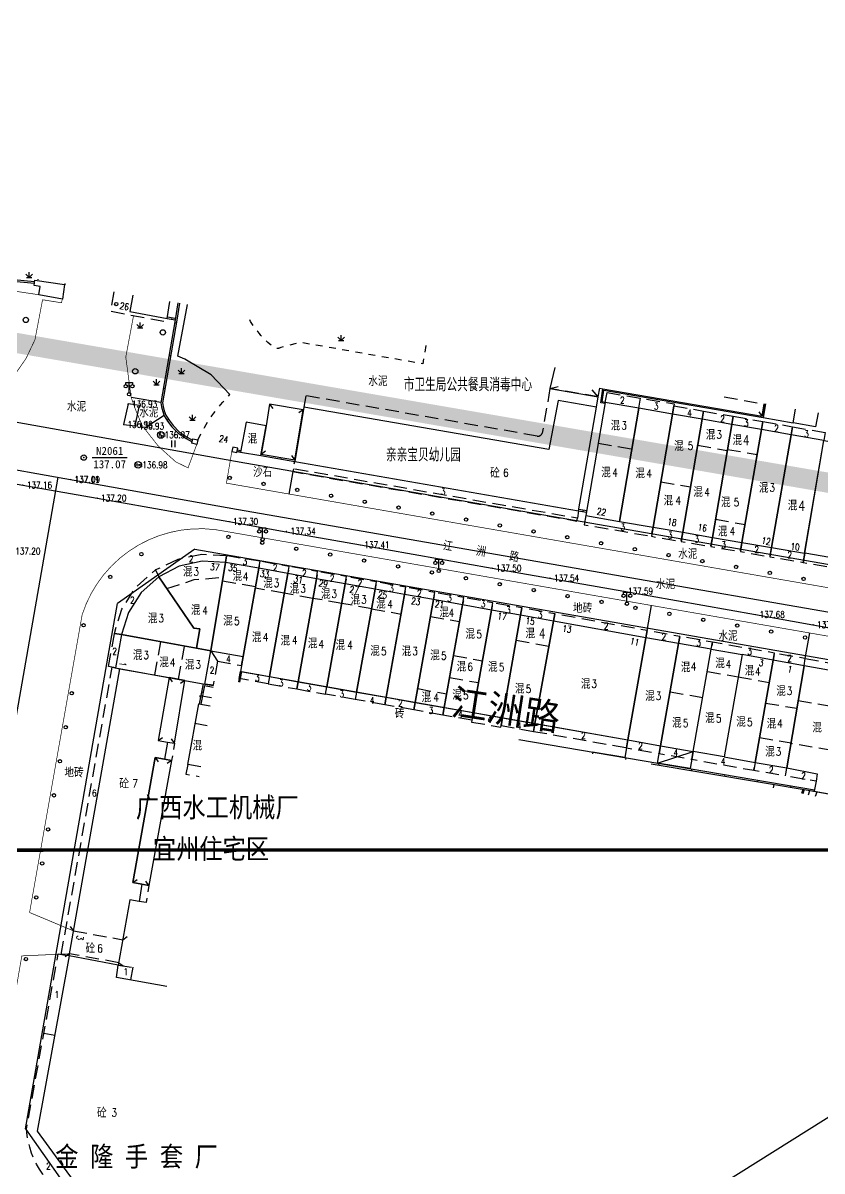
# Model space of a CAD drawing. Extents: x 529262 to 576451, y 2694391 to 2717535.
# Drawn here: x 563458.7 to 563578.2, y 2710849.6 to 2711021.3 of the extents above; entities that cross this region are included whole.
import ezdxf
from ezdxf.enums import TextEntityAlignment as Align
from ezdxf.xclip import XClip

# ---------------------------------------------------------------- set-up
doc = ezdxf.new("R2010")
doc.units = 0
doc.header["$XCLIPFRAME"] = 0
doc.linetypes.add('X5', pattern=[3, 2, -1])
doc.linetypes.add('X6', pattern=[2, 1, -1])
for name, color, linetype in [('COMPONENT', 8, 'Continuous'), ('DLDW', 8, 'Continuous'), ('DLSS', 4, 'Continuous'), ('GCD', 8, 'Continuous'), ('GXYZ', 8, 'Continuous'), ('JMD', 8, 'Continuous'), ('KZD', 8, 'Continuous'), ('PP-COM', 7, 'Continuous'), ('RD-中线', 40, 'Continuous'), ('RD-红线', 7, 'Continuous'), ('RD-路名', 7, 'Continuous'), ('ZBTZ', 8, 'Continuous'), ('ZJ', 7, 'Continuous'), ('污水管径标注_W10-', 202, 'Continuous')]:
    doc.layers.add(name, color=color, linetype=linetype)
doc.styles.add('HZ', font='rs.shx', dxfattribs={"width": 0.8, "bigfont": 'hztxt.shx'})
doc.styles.add('宋体', font='', dxfattribs={"width": 0.75})
doc.styles.add('等线体', font='simhei.ttf')
doc.styles.add('黑体', font='simhei.ttf')
doc.styles.get('宋体').set_extended_font_data('SimSun')
doc.linetypes.add('1161', pattern='A,0,[149,AAA.SHX,S=0.15,R=0,X=0,Y=0],-1.6', length=1.6)

# ---------------------------------------------------------------- blocks, each defined once
blk = doc.blocks.new('A$C19FD0107')
at = {"layer": 'RD-中线', "color": 8, "linetype": 'Continuous', "flags": 128}
blk.add_lwpolyline([(-7829.22, 16614.8), (-7702.99, 16592.51), (-7570.47, 16569.25), (-7507.34, 16557.99), (-7359.86, 16532.34)], dxfattribs=at)
blk.add_lwpolyline([(-7700.15, 15606.15), (-7604.06, 16159.91), (-7604.06, 16159.91), (-7596.39, 16204.1), (-7596.39, 16204.1), (-7583.8, 16276.68, 0.000297), (-7583.74, 16277.03), (-7578.34, 16308.34, -0.000153), (-7578.31, 16308.52), (-7563.37, 16394.93, -0.000362), (-7563.29, 16395.36), (-7551.51, 16462.95, -0.000187), (-7551.47, 16463.17), (-7534.02, 16562.75)], format="xyb", dxfattribs=at)
at = {"layer": 'RD-红线', "color": 8, "linetype": 'Continuous', "flags": 128}
for points in [[(-7811.09, 16618.71), (-7701.78, 16599.4), (-7569.25, 16576.15), (-7506.12, 16564.88), (-7407.18, 16547.68), (-7399.08, 16546.27)], [(-7513.59, 16551.97), (-7406.5, 16533.35)], [(-7538.91, 16465.29), (-7536.33, 16480.06), (-7526.53, 16535.97), (-7525.15, 16543.84)]]:
    blk.add_lwpolyline(points, dxfattribs=at)
at = {"layer": 'RD-红线', "color": 8}
for points in [[(-7513.59, 16551.97), (-7525.15, 16543.84, 0.413845)], [(-7538.91, 16465.29), (-7530.79, 16453.71, 0.414269)]]:
    blk.add_lwpolyline(points, format="xyb", dxfattribs=at)
at = {"layer": 'RD-红线', "color": 8, "linetype": 'Continuous'}
blk.add_lwpolyline([(-7459.86, 16441.3), (-7414.49, 16469.78, 0.384238)], format="xyb", dxfattribs=at)
blk = doc.blocks.new('GC200')
at = {"linetype": 'Continuous', "const_width": 0.2, "flags": 128}
blk.add_lwpolyline([(-0.1, 0, 1), (0.1, 0, 1)], format="xyb", close=True, dxfattribs=at)
blk = doc.blocks.new('gc170')
at = {"color": 8, "linetype": 'Continuous'}
blk.add_circle((0, 0), 0.5, dxfattribs=at)
blk = doc.blocks.new('gc121')
at = {"color": 8}
for p, q in [((-0.5, -1), (-0.5, 1)), ((0.5, -1), (0.5, 1))]:
    blk.add_line(p, q, dxfattribs=at)
blk = doc.blocks.new('gc124')
at = {"color": 8}
for p, q in [((-1, 1), (0, 0)), ((-0.8, 0), (0.8, 0)), ((0, 0), (0, 1.6)), ((0, 0), (1, 1))]:
    blk.add_line(p, q, dxfattribs=at)
blk = doc.blocks.new('gc122')
at = {"color": 8}
blk.add_circle((0, 0), 0.8, dxfattribs=at)
blk = doc.blocks.new('gc097')
at = {"color": 8}
for p, q in [((-1, 2.9), (-1, 3.5)), ((-1, 3.5), (1, 3.5)), ((0, 0.5), (0, 3.5)), ((1, 3.5), (1, 2.9))]:
    blk.add_line(p, q, dxfattribs=at)
for centre in [(-1, 2.4), (0, 0), (1, 2.4)]:
    blk.add_circle(centre, 0.5, dxfattribs=at)
blk = doc.blocks.new('gc117')
at = {"color": 8}
blk.add_circle((0, 0), 0.8, dxfattribs=at)
blk.add_point((0, 0), dxfattribs=at)
blk = doc.blocks.new('gcbj0101')
blk.add_line((-1, 0), (1, 0))
blk.add_circle((0, 0), 1)
blk = doc.blocks.new('gcbj0105')
for p, q in [((0, 1), (-0.38, 0.18)), ((-0.38, 0.18), (0.38, -0.18)), ((0, -1), (0.38, -0.18))]:
    blk.add_line(p, q)
blk.add_circle((0, 0), 1)

msp = doc.modelspace()

# ---------------------------------------------------------------- linework, layer by layer
at = {"const_width": 0.5}
msp.add_lwpolyline([(563606.548, 2710897.61), (563454.196, 2710897.56), (563454.418, 2710327.012), (563986.146, 2710327.13), (563986.081, 2710399.056), (564231.875, 2710399.045), (564231.655, 2710837.782), (563606.85, 2710834.954), (563606.548, 2710897.61)], dxfattribs=at)
at = {"layer": 'DLSS', "linetype": 'Continuous', "const_width": 0.1, "flags": 128}
msp.add_lwpolyline([(563452.744, 2710969.08), (563454.805, 2710981.574), (563461.08, 2710980.646)], dxfattribs=at)
at = {"layer": 'DLSS', "linetype": 'X6'}
msp.add_lwpolyline([(563464.987, 2710982.306), (563464.96, 2710982.136)], dxfattribs=at)
at = {"layer": 'DLSS', "linetype": 'Continuous', "const_width": 0.1}
msp.add_lwpolyline([(563428.165, 2710963.262), (563438.675, 2710961.392), (563442.964, 2710961.289), (563448.288, 2710961.614), (563451.737, 2710962.803), (563452.744, 2710969.08), (563457.231, 2710968.291), (563459.193, 2710971.158), (563460.503, 2710973.914), (563461.64, 2710979.894), (563464.473, 2710979.441), (563464.608, 2710980.005)], dxfattribs=at)
at = {"layer": 'DLSS', "linetype": 'Continuous', "const_width": 0.1, "flags": 128}
for points, elevation in [([(563475.263, 2710977.592), (563474.086, 2710971.313), (563474.086, 2710971.313), (563474.891, 2710965.281), (563475.577, 2710963.372), (563476.533, 2710961.071), (563478.968, 2710957.975), (563481.576, 2710955.63), (563483.398, 2710954.75), (563484.706, 2710958.262)], 136.918), ([(563489.945, 2710957.192), (563489.138, 2710952.46), (563601.788, 2710932.88)], 137.245), ([(563473.458, 2710833.694), (563464.331, 2710835.319), (563459.612, 2710838.43), (563454.906, 2710842.79), (563453.688, 2710847.48), (563453.126, 2710850.467), (563458.537, 2710881.745), (563465.664, 2710882.068)], 138.032)]:
    msp.add_lwpolyline(points, dxfattribs=dict(at, elevation=elevation))
at = {"layer": 'DLSS', "linetype": 'X6', "flags": 128}
for points in [[(563518.978, 2710973.05), (563518.499, 2710970.309), (563500.509, 2710973.454, 0.1501454), (563499.546, 2710973.333), (563497.259, 2710972.76, -0.3967), (563495.91, 2710973.018, -0.1022186), (563492.211, 2710977.639, -0.1022186)], [(563484.868, 2710958.933, -0.0887813), (563489.671, 2710965.704, -6.9904223)]]:
    msp.add_lwpolyline(points, format="xyb", dxfattribs=at)
at = {"layer": 'DLSS', "linetype": 'Continuous', "const_width": 0.1, "flags": 128}
msp.add_lwpolyline([(563466.285, 2710885.483), (563459.7, 2710888.237), (563467.562, 2710932.795, -0.386636), (563489.17, 2710945.217), (563598.971, 2710926.115), (563601.474, 2710924.919), (563603.191, 2710922.78), (563605.879, 2710919.127), (563607.685, 2710914.979), (563608.895, 2710910.222), (563609.886, 2710904.772)], format="xyb", dxfattribs=at)
at = {"layer": 'JMD', "linetype": 'Continuous'}
for p, q in [((563480.982, 2710976.965), (563481.029, 2710977.211)), ((563481.388, 2710976.506), (563481.635, 2710976.464)), ((563480.54, 2710971.579), (563480.786, 2710971.537)), ((563479.692, 2710966.651), (563479.938, 2710966.609)), ((563537.519, 2710966.617), (563538.725, 2710966.9)), ((563544.754, 2710965.37), (563543.826, 2710966.432)), ((563547.574, 2710966.217, 137.704), (563547.54, 2710966.02, 137.704)), ((563552.502, 2710965.371, 137.704), (563552.468, 2710965.173, 137.704)), ((563495.603, 2710964.287), (563496.069, 2710963.637)), ((563557.429, 2710964.524, 137.704), (563557.396, 2710964.327, 137.704)), ((563562.357, 2710963.678, 137.704), (563562.323, 2710963.481, 137.704)), ((563480.256, 2710961.882), (563480.467, 2710962.017)), ((563500.633, 2710963.45), (563499.982, 2710962.985)), ((563567.285, 2710962.832, 137.704), (563567.251, 2710962.634, 137.704)), ((563569.247, 2710962.495), (563568.786, 2710963.149)), ((563491.042, 2710957.136), (563491.085, 2710957.382)), ((563494.343, 2710956.818), (563494.997, 2710957.279)), ((563497.326, 2710956.047), (563497.368, 2710956.294)), ((563499.384, 2710955.945), (563498.921, 2710956.597)), ((563542.506, 2710948.203), (563542.543, 2710948.45)), ((563491.224, 2710924.295), (563491.372, 2710924.268)), ((563480.584, 2710923.377), (563481.04, 2710922.72)), ((563482.897, 2710922.96), (563482.244, 2710922.499)), ((563491.025, 2710923.194), (563491.172, 2710923.168)), ((563485.418, 2710921.258), (563485.664, 2710921.212)), ((563485.08, 2710919.447), (563485.572, 2710919.356)), ((563478.918, 2710913.974), (563479.574, 2710914.433)), ((563481.387, 2710913.543), (563480.921, 2710914.194)), ((563543.957, 2710911.966), (563543.999, 2710912.212)), ((563553.62, 2710910.582), (563558.944, 2710912.33)), ((563478.468, 2710911.434), (563478.927, 2710910.778)), ((563480.936, 2710910.997), (563480.279, 2710910.54)), ((563548.887, 2710911.13), (563548.928, 2710911.377)), ((563553.816, 2710910.295), (563553.858, 2710910.542)), ((563558.746, 2710909.46), (563558.788, 2710909.707)), ((563563.676, 2710908.625), (563563.718, 2710908.871)), ((563568.606, 2710907.79), (563568.647, 2710908.036)), ((563573.535, 2710906.955), (563573.577, 2710907.201)), ((563475.153, 2710892.718), (563475.809, 2710893.177)), ((563477.544, 2710892.279), (563477.091, 2710892.939)), ((563466.267, 2710885.486), (563465.81, 2710886.142)), ((563473.639, 2710884.172), (563474.295, 2710884.629)), ((563465.662, 2710882.068, 137.983), (563465.006, 2710881.613)), ((563473.028, 2710880.725), (563473.691, 2710880.251))]:
    msp.add_line(p, q, dxfattribs=at)
at = {"layer": 'JMD', "linetype": 'X5'}
for p, q in [((563466.267, 2710885.486), (563473.639, 2710884.172)), ((563473.028, 2710880.725), (563465.664, 2710882.068))]:
    msp.add_line(p, q, dxfattribs=at)
at = {"layer": 'JMD', "linetype": 'Continuous', "flags": 128}
for points, elevation in [([(563460.421, 2710982.322), (563457.23, 2710982.644), (563456.264, 2710983.327), (563455.986, 2710983.85)], 137.123), ([(563460.446, 2710982.571), (563457.32, 2710982.886), (563456.456, 2710983.497), (563456.297, 2710983.796)], 137.123), ([(563545.753, 2710964.351), (563545.11, 2710964.461), (563545.407, 2710966.589), (563569.247, 2710962.495)], 137.704), ([(563545.787, 2710964.548), (563545.335, 2710964.625), (563545.576, 2710966.357), (563569.409, 2710962.264)], 137.704), ([(563485.301, 2710910.021), (563483.345, 2710910.382), (563484.992, 2710919.464), (563486.716, 2710919.143)], -524.968), ([(563575.341, 2710906.649), (563575.137, 2710906.034)], -526.163), ([(563575.541, 2710906.615), (563575.335, 2710905.995)], -526.163), ([(563480.206, 2710877.183), (563472.678, 2710878.522), (563472.962, 2710880.348), (563465.605, 2710881.744), (563460.856, 2710855.528), (563467.568, 2710846.328), (563475.21, 2710844.983)], 138.12)]:
    msp.add_lwpolyline(points, dxfattribs=dict(at, elevation=elevation))
for points in [[(563464.921, 2710982.162), (563464.608, 2710980.005), (563461.08, 2710980.646), (563461.303, 2710981.889), (563460.372, 2710982.024), (563460.485, 2710982.807)], [(563474.431, 2710964.311), (563473.768, 2710961.256), (563475.467, 2710961.018), (563476.13, 2710964.073)], [(563494.343, 2710956.818), (563499.384, 2710955.945), (563500.633, 2710963.45), (563495.603, 2710964.287), (563495.074, 2710961.037)], [(563500.699, 2710963.845), (563499.343, 2710955.698), (563541.813, 2710948.307), (563544.491, 2710963.843), (563538.754, 2710964.836), (563537.36, 2710957.485)], [(563550.817, 2710963.672), (563547.903, 2710946.738), (563552.945, 2710945.873), (563555.847, 2710962.797)], [(563484.868, 2710958.933), (563484.706, 2710958.262), (563483.959, 2710958.422), (563484.121, 2710959.093)], [(563573.569, 2710959.712), (563570.655, 2710942.818), (563575.609, 2710942), (563578.495, 2710958.854)], [(563583.451, 2710957.992), (563580.514, 2710941.142), (563575.615, 2710941.999), (563578.495, 2710958.854)], [(563486.819, 2710927.393), (563489.003, 2710940.603), (563485.52, 2710940.788), (563482.087, 2710940.05), (563479.005, 2710938.462), (563484.277, 2710930.786), (563485.168, 2710930.645), (563484.65, 2710927.78)], [(563491.623, 2710926.527), (563493.979, 2710939.735), (563489.003, 2710940.603), (563486.819, 2710927.393)], [(563495.59, 2710923.516), (563498.314, 2710938.945), (563493.979, 2710939.735), (563491.224, 2710924.295)], [(563484.65, 2710927.78), (563485.168, 2710930.645), (563484.277, 2710930.786), (563479.005, 2710938.462), (563476.409, 2710936.113), (563474.514, 2710933.137), (563473.427, 2710929.808)], [(563499.87, 2710922.76), (563502.59, 2710938.166), (563498.314, 2710938.945), (563495.59, 2710923.516)], [(563504.166, 2710922.002), (563506.913, 2710937.383), (563502.59, 2710938.166), (563499.87, 2710922.76)], [(563508.596, 2710921.22), (563511.361, 2710936.592), (563506.913, 2710937.383), (563504.166, 2710922.002)], [(563513.046, 2710920.434), (563515.784, 2710935.82), (563511.361, 2710936.592), (563508.596, 2710921.22)], [(563517.378, 2710919.669), (563520.103, 2710935.042), (563515.784, 2710935.82), (563513.046, 2710920.434)], [(563521.715, 2710918.903), (563524.465, 2710934.277), (563520.103, 2710935.042), (563517.378, 2710919.669)], [(563526.036, 2710918.14), (563528.778, 2710933.462), (563524.465, 2710934.277), (563521.715, 2710918.903)], [(563530.407, 2710917.369), (563533.114, 2710932.698), (563528.778, 2710933.462), (563526.036, 2710918.14)], [(563535.264, 2710916.511), (563538.039, 2710931.818), (563533.114, 2710932.698), (563530.407, 2710917.369)], [(563538.039, 2710931.818), (563535.264, 2710916.511), (563549.161, 2710914.057), (563551.847, 2710929.338)], [(563486.819, 2710927.393), (563473.427, 2710929.808), (563472.54, 2710924.828), (563485.932, 2710922.413)], [(563551.847, 2710929.338), (563549.161, 2710914.057), (563554.062, 2710913.192), (563556.759, 2710928.466)], [(563561.647, 2710927.638), (563556.759, 2710928.466), (563554.062, 2710913.192), (563558.944, 2710912.33)], [(563558.944, 2710912.33), (563561.647, 2710927.638), (563566.279, 2710926.82), (563563.576, 2710911.512)], [(563566.279, 2710926.82), (563563.576, 2710911.512), (563568.208, 2710910.694), (563570.911, 2710926.002)], [(563473.214, 2710924.706), (563480.584, 2710923.377), (563478.918, 2710913.974), (563480.32, 2710913.726), (563479.862, 2710911.187), (563478.468, 2710911.434), (563475.153, 2710892.718), (563476.51, 2710892.478), (563476.101, 2710889.869), (563474.692, 2710890.118), (563472.962, 2710880.348), (563465.605, 2710881.744)], [(563481.387, 2710913.543), (563482.897, 2710922.96), (563480.584, 2710923.377), (563478.918, 2710913.974), (563480.32, 2710913.726)], [(563553.62, 2710910.582), (563554.062, 2710913.192), (563558.944, 2710912.33), (563558.507, 2710909.754)], [(563478.468, 2710911.434), (563479.862, 2710911.187), (563480.936, 2710910.997), (563477.544, 2710892.279), (563476.51, 2710892.478), (563475.153, 2710892.718)]]:
    msp.add_lwpolyline(points, close=True, dxfattribs=at)
at = {"layer": 'JMD', "linetype": 'X5', "flags": 128}
for points in [[(563472.298, 2710981.053), (563471.823, 2710978.184), (563480.181, 2710976.596), (563480.277, 2710977.1)], [(563550.817, 2710963.672), (563551.072, 2710965.17)], [(563541.813, 2710948.307), (563541.621, 2710947.208), (563499.151, 2710954.599), (563499.343, 2710955.698)], [(563499.151, 2710954.599), (563499.078, 2710954.18), (563541.548, 2710946.789), (563541.621, 2710947.208)], [(563570.655, 2710942.818), (563570.42, 2710941.455), (563575.374, 2710940.601), (563575.615, 2710941.999)], [(563575.615, 2710941.999), (563575.374, 2710940.601), (563580.275, 2710939.756), (563580.514, 2710941.142)], [(563473.427, 2710929.808), (563472.394, 2710929.994), (563473.495, 2710933.618), (563475.547, 2710936.84), (563478.533, 2710939.475), (563479.005, 2710938.462)], [(563538.039, 2710931.818), (563538.235, 2710932.903), (563533.313, 2710933.796), (563533.114, 2710932.698)], [(563561.649, 2710927.638), (563561.83, 2710928.676), (563556.948, 2710929.538), (563556.759, 2710928.466)], [(563532.454, 2710928.96), (563537.359, 2710928.071)], [(563570.911, 2710926.002), (563571.094, 2710927.04), (563561.83, 2710928.676), (563561.647, 2710927.638)], [(563523.106, 2710926.678), (563527.425, 2710925.905)], [(563555.484, 2710921.248), (563560.366, 2710920.386)], [(563549.161, 2710914.057), (563548.954, 2710912.885), (563553.855, 2710912.019), (563554.062, 2710913.192)], [(563568.862, 2710914.401), (563573.574, 2710913.609)], [(563480.32, 2710913.726), (563481.387, 2710913.543), (563480.936, 2710910.997), (563479.862, 2710911.187)], [(563554.062, 2710913.192), (563553.855, 2710912.019), (563558.737, 2710911.157), (563558.944, 2710912.33)], [(563558.944, 2710912.33), (563558.737, 2710911.157), (563568.001, 2710909.522), (563568.208, 2710910.694)], [(563576.174, 2710905.829), (563576.389, 2710906.475), (563577.461, 2710906.287)], [(563476.51, 2710892.478), (563477.544, 2710892.279), (563477.113, 2710889.715), (563476.101, 2710889.869)]]:
    msp.add_lwpolyline(points, dxfattribs=at)
at = {"layer": 'JMD', "linetype": 'Continuous', "flags": 128}
for points in [[(563475.139, 2710980.566), (563474.715, 2710978.157), (563480.277, 2710977.1), (563480.685, 2710979.615)], [(563481.863, 2710979.413), (563481.452, 2710976.873)], [(563482.109, 2710979.371), (563481.698, 2710976.833)], [(563481.452, 2710976.875), (563479.315, 2710964.462), (563479.412, 2710963.87), (563479.605, 2710963.2), (563479.833, 2710962.539), (563480.348, 2710961.74), (563480.982, 2710960.901), (563481.901, 2710959.948), (563483.138, 2710959.119), (563484.009, 2710958.629)], [(563481.698, 2710976.833), (563479.568, 2710964.461), (563479.656, 2710963.925), (563479.844, 2710963.276), (563480.06, 2710962.649), (563480.553, 2710961.883), (563481.172, 2710961.064), (563482.063, 2710960.141), (563483.269, 2710959.332), (563484.07, 2710958.882)], [(563480.277, 2710977.1), (563481.452, 2710976.875)], [(563480.317, 2710977.347), (563481.494, 2710977.122)], [(563538.27, 2710969.743), (563537.519, 2710966.617), (563537.519, 2710966.617), (563544.754, 2710965.37), (563544.975, 2710966.663), (563545.407, 2710966.589), (563569.247, 2710962.495), (563569.57, 2710964.348)], [(563569.57, 2710964.348), (563569.246, 2710962.495)], [(563569.767, 2710964.314), (563569.409, 2710962.264)], [(563569.767, 2710964.314), (563569.409, 2710962.264), (563573.877, 2710961.479), (563574.24, 2710963.541)], [(563577.622, 2710962.957), (563577.237, 2710960.862), (563573.877, 2710961.479), (563574.24, 2710963.541)], [(563490.743, 2710957.188), (563491.241, 2710957.101)], [(563490.797, 2710957.432), (563491.288, 2710957.347)], [(563494.343, 2710956.818), (563499.384, 2710955.945)], [(563494.3, 2710956.572), (563499.343, 2710955.698)], [(563541.813, 2710948.307), (563542.968, 2710948.134)], [(563541.855, 2710948.553), (563543.011, 2710948.38)], [(563491.224, 2710924.295), (563490.94, 2710922.729)], [(563491.372, 2710924.268), (563491.088, 2710922.7)], [(563491.088, 2710922.7), (563491.372, 2710924.268), (563495.59, 2710923.516), (563549.161, 2710914.057), (563548.713, 2710911.413), (563543.877, 2710912.233)], [(563485.643, 2710922.465), (563485.08, 2710919.447)], [(563485.932, 2710922.413), (563487.188, 2710922.185)], [(563485.843, 2710922.175), (563485.326, 2710919.402)], [(563485.843, 2710922.175), (563487.15, 2710921.938)], [(563532.878, 2710914.096), (563577.069, 2710906.61)], [(563552.66, 2710910.491), (563577.022, 2710906.364)], [(563577.235, 2710905.618), (563577.461, 2710906.287), (563593.008, 2710903.568), (563592.67, 2710902.558)]]:
    msp.add_lwpolyline(points, dxfattribs=at)
at = {"layer": 'JMD', "linetype": 'X5'}
msp.add_lwpolyline([(563544.491, 2710963.843), (563544.754, 2710965.37), (563537.519, 2710966.617), (563536.369, 2710959.93, -0.3573547), (563535.588, 2710959.501), (563500.995, 2710965.546), (563500.699, 2710963.845)], format="xyb", dxfattribs=at)
for points, elevation in [([(563545.787, 2710964.548), (563546.058, 2710966.024), (563556.101, 2710964.314), (563555.847, 2710962.797)], 137.578), ([(563555.847, 2710962.797), (563556.053, 2710964.031), (563560.478, 2710963.245), (563560.266, 2710962.027)], 137.578), ([(563560.266, 2710962.027), (563560.478, 2710963.245), (563564.921, 2710962.473), (563564.708, 2710961.254)], 137.578), ([(563564.708, 2710961.254), (563564.921, 2710962.473), (563569.363, 2710961.694), (563569.151, 2710960.481)], 137.578), ([(563569.151, 2710960.481), (563569.363, 2710961.694), (563573.776, 2710960.901), (563573.569, 2710959.712)], 137.578), ([(563573.569, 2710959.712), (563573.776, 2710960.901), (563578.702, 2710960.039), (563578.495, 2710958.854)], 137.578), ([(563493.979, 2710939.735), (563494.163, 2710940.768), (563489.166, 2710941.594), (563489.003, 2710940.603)], 137.331), ([(563575.513, 2710925.14), (563575.708, 2710926.225), (563584.464, 2710924.648), (563588.155, 2710922.927), (563588.672, 2710922.625), (563592.094, 2710919.278), (563592.416, 2710918.765), (563594.158, 2710915.229), (563595.239, 2710909.914), (563594.073, 2710903.41), (563593.008, 2710903.568)], 137.992), ([(563472.962, 2710880.348), (563475.144, 2710880.045), (563474.805, 2710878.143)], 137.924)]:
    msp.add_lwpolyline(points, dxfattribs=dict(at, elevation=elevation))
at = {"layer": 'JMD', "linetype": 'X5', "flags": 128}
for points, elevation in [([(563563.591, 2710965.381), (563569.759, 2710964.235), (563569.772, 2710964.313)], 137.35), ([(563544.738, 2710958.439), (563549.768, 2710957.575)], 137.578), ([(563559.598, 2710958.122), (563564.04, 2710957.36)], -515.31), ([(563564.068, 2710957.518), (563568.508, 2710956.752)], -511.754), ([(563554.108, 2710952.654), (563558.534, 2710951.897)], 137.578), ([(563542.877, 2710947.6), (563542.643, 2710946.244), (563552.709, 2710944.509), (563552.945, 2710945.873)], 137.578), ([(563562.273, 2710947.054), (563566.702, 2710946.29)], 137.578), ([(563552.945, 2710945.873), (563552.709, 2710944.509), (563557.139, 2710943.745), (563557.378, 2710945.131)], 137.578), ([(563557.378, 2710945.131), (563557.139, 2710943.745), (563561.573, 2710942.98), (563561.809, 2710944.35)], 137.578), ([(563561.809, 2710944.35), (563561.573, 2710942.98), (563566, 2710942.217), (563566.236, 2710943.586)], 137.578), ([(563566.236, 2710943.586), (563566, 2710942.217), (563570.42, 2710941.455), (563570.655, 2710942.818)], 137.578), ([(563498.346, 2710939.118), (563498.499, 2710939.994), (563494.163, 2710940.768), (563493.979, 2710939.735)], 137.803), ([(563502.59, 2710938.166), (563502.779, 2710939.239), (563498.499, 2710939.994), (563498.346, 2710939.118)], 137.801), ([(563480.223, 2710936.688), (563484.33, 2710938.034), (563488.636, 2710938.383)], -403.576), ([(563488.55, 2710937.863), (563493.488, 2710936.982)], -401.618), ([(563506.913, 2710937.383), (563507.108, 2710938.475), (563502.779, 2710939.239), (563502.59, 2710938.166)], 137.786), ([(563511.361, 2710936.592), (563511.556, 2710937.68), (563507.108, 2710938.475), (563506.913, 2710937.383)], -526.508), ([(563497.791, 2710935.983), (563493.448, 2710936.758)], -400.071), ([(563515.784, 2710935.82), (563515.973, 2710936.886), (563511.556, 2710937.68), (563511.361, 2710936.592)], -524.7), ([(563520.103, 2710935.042), (563520.293, 2710936.117), (563515.973, 2710936.886), (563515.784, 2710935.82)], 137.81), ([(563502.071, 2710935.227), (563497.791, 2710935.983)], -400.071), ([(563506.391, 2710934.464), (563502.071, 2710935.227)], -400.071), ([(563510.873, 2710933.664), (563506.391, 2710934.464)], -400.071), ([(563524.465, 2710934.277), (563524.655, 2710935.344), (563520.293, 2710936.117), (563520.103, 2710935.042)], -526.55), ([(563528.778, 2710933.462), (563528.976, 2710934.572), (563524.655, 2710935.344), (563524.465, 2710934.277)], -526.868), ([(563533.114, 2710932.698), (563533.313, 2710933.796), (563528.976, 2710934.572), (563528.778, 2710933.462)], -526.347), ([(563510.835, 2710933.671), (563515.261, 2710932.883)], -400.071), ([(563551.847, 2710929.338), (563552.034, 2710930.402), (563538.235, 2710932.903), (563538.039, 2710931.818)], -526.328), ([(563519.657, 2710932.529), (563524.013, 2710931.751)], -399.447), ([(563556.759, 2710928.466), (563556.948, 2710929.538), (563552.034, 2710930.402), (563551.847, 2710929.338)], -527.361), ([(563479.273, 2710928.702), (563478.384, 2710923.774)], -403.976), ([(563481.971, 2710923.127), (563482.875, 2710928.104)], -848.231), ([(563575.513, 2710925.14), (563575.708, 2710926.225), (563571.094, 2710927.04), (563570.911, 2710926.002)], -526.579), ([(563561.057, 2710924.297), (563565.689, 2710923.479)], -511.122), ([(563522.518, 2710923.392), (563526.837, 2710922.62)], -842.137), ([(563565.689, 2710923.479), (563570.321, 2710922.662)], -511.122), ([(563517.742, 2710921.72), (563522.08, 2710920.944)], -512.895), ([(563486.903, 2710920.349), (563485.175, 2710920.665), (563484.992, 2710919.464)], -524.968), ([(563569.775, 2710919.57), (563574.444, 2710918.785)], -510.823), ([(563574.64, 2710919.949), (563583.372, 2710918.481), (563582.291, 2710912.048), (563573.559, 2710913.516)], -524.761), ([(563486.253, 2710916.157), (563484.433, 2710916.493)], -848.615), ([(563568.208, 2710910.694), (563568.001, 2710909.522), (563572.751, 2710908.683), (563572.944, 2710909.858)], -527.296), ([(563483.345, 2710910.382), (563483.083, 2710908.939), (563485.075, 2710908.566)], -524.968), ([(563577.477, 2710908.978), (563577.312, 2710907.878), (563572.751, 2710908.683), (563572.944, 2710909.858)], -524.761), ([(563461.835, 2710870.188), (563463.458, 2710869.894)], -856.699)]:
    msp.add_lwpolyline(points, dxfattribs=dict(at, elevation=elevation))
at = {"layer": 'JMD', "linetype": 'Continuous', "flags": 128}
for points, elevation in [([(563545.787, 2710964.548), (563542.877, 2710947.6), (563547.903, 2710946.738), (563550.817, 2710963.672)], 137.578), ([(563555.847, 2710962.797), (563552.945, 2710945.873), (563557.378, 2710945.131), (563560.266, 2710962.027)], 137.578), ([(563560.266, 2710962.027), (563557.378, 2710945.131), (563561.809, 2710944.35), (563564.708, 2710961.254)], 137.578), ([(563494.3, 2710956.572), (563495.074, 2710961.037), (563492.087, 2710961.565), (563491.241, 2710957.101)], -526.391), ([(563564.708, 2710961.254), (563561.809, 2710944.35), (563566.236, 2710943.586), (563569.151, 2710960.481)], 137.578), ([(563569.151, 2710960.481), (563566.236, 2710943.586), (563570.655, 2710942.818), (563573.569, 2710959.712)], 137.578), ([(563490.09, 2710957.854), (563489.945, 2710957.192), (563490.712, 2710957.043), (563490.857, 2710957.705)], 137.299), ([(563575.513, 2710925.14), (563570.911, 2710926.002), (563568.208, 2710910.694), (563572.944, 2710909.858)], -527.296)]:
    msp.add_lwpolyline(points, close=True, dxfattribs=dict(at, elevation=elevation))
at = {"layer": 'JMD', "linetype": 'X5'}
for points in [[(563489.003, 2710940.603), (563489.166, 2710941.594), (563485.439, 2710941.798), (563481.876, 2710941.032), (563478.533, 2710939.475), (563479.005, 2710938.462)], [(563472.54, 2710924.828), (563471.507, 2710925.014), (563472.394, 2710929.994), (563473.427, 2710929.808)], [(563486.819, 2710927.393), (563487.791, 2710925.813), (563487.144, 2710922.224), (563485.932, 2710922.413)], [(563486.819, 2710927.393), (563487.791, 2710925.813), (563491.381, 2710925.173), (563491.623, 2710926.527)], [(563465.605, 2710881.744), (563464.429, 2710881.957), (563472.038, 2710924.918), (563473.214, 2710924.706)], [(563495.59, 2710923.516), (563495.397, 2710922.451), (563491.037, 2710923.242), (563491.224, 2710924.295)], [(563495.59, 2710923.516), (563495.397, 2710922.451), (563499.673, 2710921.676), (563499.87, 2710922.76)], [(563499.87, 2710922.76), (563499.673, 2710921.676), (563503.971, 2710920.896), (563504.166, 2710922.002)], [(563508.596, 2710921.22), (563508.398, 2710920.095), (563503.971, 2710920.896), (563504.166, 2710922.002)], [(563513.046, 2710920.434), (563512.85, 2710919.319), (563508.398, 2710920.095), (563508.398, 2710920.095)], [(563517.378, 2710919.669), (563517.18, 2710918.544), (563512.85, 2710919.319), (563513.046, 2710920.434)], [(563521.715, 2710918.903), (563521.513, 2710917.755), (563517.18, 2710918.544), (563517.378, 2710919.669)], [(563526.036, 2710918.14), (563525.834, 2710916.996), (563521.513, 2710917.755), (563521.715, 2710918.903)], [(563526.036, 2710918.14), (563525.788, 2710916.733), (563530.159, 2710915.961), (563530.407, 2710917.369)], [(563530.407, 2710917.369), (563530.2, 2710916.196), (563535.071, 2710915.336), (563535.264, 2710916.511)], [(563535.264, 2710916.511), (563535.071, 2710915.336), (563548.954, 2710912.885), (563549.161, 2710914.057)]]:
    msp.add_lwpolyline(points, dxfattribs=at)
at = {"layer": 'JMD', "linetype": 'Continuous', "elevation": -524.761, "flags": 128}
msp.add_lwpolyline([(563593.008, 2710903.568), (563594.125, 2710909.891), (563593.131, 2710914.878), (563592.265, 2710916.74), (563591.474, 2710918.24, 0.6994118), (563591.25, 2710918.598), (563589.497, 2710920.386), (563588.014, 2710921.762, 0.5694388), (563587.655, 2710921.972), (563586.054, 2710922.74), (563584.228, 2710923.57), (563575.513, 2710925.14), (563572.944, 2710909.858), (563577.477, 2710908.978), (563577.312, 2710907.878), (563577.022, 2710906.364)], format="xyb", close=True, dxfattribs=at)
at = {"layer": 'JMD', "linetype": 'Continuous'}
msp.add_lwpolyline([(563483.345, 2710910.382), (563484.992, 2710919.464)], dxfattribs=at)
at = {"layer": 'JMD', "linetype": 'X5', "flags": 128}
msp.add_lwpolyline([(563474.937, 2710843.227), (563467.26, 2710844.578, -0.2795965), (563459.232, 2710855.822), (563463.984, 2710882.038), (563465.605, 2710881.744)], format="xyb", dxfattribs=at)
at = {"layer": 'KZD', "linetype": 'Continuous'}
msp.add_line((563469.054, 2710956.288, 137.066), (563474.304, 2710956.288, 137.066), dxfattribs=at)
at = {"layer": 'PP-COM', "color": 8, "const_width": 3}
msp.add_lwpolyline([(563032.752, 2710920.339), (563591.044, 2710822.688), (563615.48, 2710946.262), (563044.443, 2711044.616), (563022.893, 2710922.063)], close=True, dxfattribs=at)
at = {"layer": 'ZBTZ', "linetype": '1161', "flags": 128}
for points in [[(563460.966, 2710982.881), (563460.986, 2710982.992)], [(563479.324, 2710964.518), (563474.891, 2710965.281)], [(563499.078, 2710954.18), (563498.484, 2710950.835)]]:
    msp.add_lwpolyline(points, dxfattribs=at)
for points, elevation in [([(563489.671, 2710965.704), (563486.854, 2710968.659), (563482.928, 2710971.007), (563481.863, 2710971.434), (563483.302, 2710979.166)], 137.283), ([(563476.84, 2710960.68), (563479.806, 2710962.619)], 136.918), ([(563552.034, 2710930.402), (563552.689, 2710934.167)], -526.328), ([(563575.708, 2710926.225), (563576.373, 2710930.046)], 137.992), ([(563570.971, 2710906.861), (563571.037, 2710907.378)], 138.054)]:
    msp.add_lwpolyline(points, dxfattribs=dict(at, elevation=elevation))
at = {"layer": '污水管径标注_W10-'}
msp.add_lwpolyline([(563350.498, 2710971.27), (563371.318, 2710967.593), (563389.888, 2710964.313), (563410.708, 2710960.635), (563429.279, 2710957.355), (563450.098, 2710953.678), (563458.685, 2710952.161), (563469.793, 2710950.199), (563489.488, 2710946.72), (563498.076, 2710945.203), (563509.183, 2710943.241), (563528.879, 2710939.763), (563537.466, 2710938.246), (563548.574, 2710936.284), (563568.269, 2710932.805), (563576.856, 2710931.288), (563587.964, 2710929.326), (563606.399, 2710926.07)], dxfattribs=at)

# ---------------------------------------------------------------- block references
at = {"layer": 'COMPONENT', "linetype": 'Continuous', "xscale": 0.5, "yscale": 0.5}
for name, p in [('gcbj0105', (563479.315, 2710959.67)), ('gcbj0101', (563475.938, 2710955.208))]:
    msp.add_blockref(name, p, dxfattribs=at)
at = {"layer": 'DLDW', "color": 252, "linetype": 'Continuous', "xscale": 0.5, "yscale": 0.5, "zscale": 0.5}
for p in [(563474.587, 2710965.747), (563494.537, 2710944.035), (563520.885, 2710939.323), (563549.023, 2710934.414)]:
    msp.add_blockref('gc097', p, dxfattribs=at)
at = {"layer": 'GCD', "linetype": 'Continuous'}
ref = msp.add_blockref('GC200', (563474.415, 2710964.293, 136.925), dxfattribs=dict(at, xscale=0.5, yscale=0.5, zscale=0.5))
ref.add_attrib('height', '136.93', dxfattribs={"linetype": 'Continuous', "height": 1, "style": 'HZ', "width": 0.8}).set_placement((563475.015, 2710964.293, 136.925), align=Align.MIDDLE_LEFT)
ref = msp.add_blockref('GC200', (563473.752, 2710961.238, 136.978), dxfattribs=dict(at, xscale=0.5, yscale=0.5, zscale=0.5))
ref.add_attrib('height', '136.98', dxfattribs={"linetype": 'Continuous', "height": 1, "style": 'HZ', "width": 0.8}).set_placement((563474.352, 2710961.238, 136.978), align=Align.MIDDLE_LEFT)
ref = msp.add_blockref('GC200', (563475.451, 2710961, 136.93), dxfattribs=dict(at, xscale=0.5, yscale=0.5, zscale=0.5))
ref.add_attrib('height', '136.93', dxfattribs={"linetype": 'Continuous', "height": 1, "style": 'HZ', "width": 0.8}).set_placement((563476.051, 2710961, 136.93), align=Align.MIDDLE_LEFT)
ref = msp.add_blockref('GC200', (563479.287, 2710959.68, 136.974), dxfattribs=dict(at, xscale=0.5, yscale=0.5, zscale=0.5))
ref.add_attrib('height', '136.97', dxfattribs={"linetype": 'Continuous', "height": 1, "style": 'HZ', "width": 0.8}).set_placement((563479.887, 2710959.68, 136.974), align=Align.MIDDLE_LEFT)
ref = msp.add_blockref('GC200', (563475.964, 2710955.185, 136.977), dxfattribs=dict(at, xscale=0.5, yscale=0.5, zscale=0.5))
ref.add_attrib('height', '136.98', dxfattribs={"linetype": 'Continuous', "height": 1, "style": 'HZ', "width": 0.8}).set_placement((563476.564, 2710955.185, 136.977), align=Align.MIDDLE_LEFT)
ref = msp.add_blockref('GC200', (563465.805, 2710953.012, 137.108), dxfattribs=dict(at, xscale=0.5, yscale=0.5, zscale=0.5))
ref.add_attrib('height', '137.11', dxfattribs={"linetype": 'Continuous', "height": 1, "style": 'HZ', "width": 0.8}).set_placement((563466.405, 2710953.012, 137.108), align=Align.MIDDLE_LEFT)
ref = msp.add_blockref('GC200', (563465.852, 2710952.999, 137.094), dxfattribs=dict(at, xscale=0.5, yscale=0.5, zscale=0.5))
ref.add_attrib('height', '137.09', dxfattribs={"linetype": 'Continuous', "height": 1, "style": 'HZ', "width": 0.8}).set_placement((563466.452, 2710952.999, 137.094), align=Align.MIDDLE_LEFT)
ref = msp.add_blockref('GC200', (563458.689, 2710952.177, 137.16), dxfattribs=dict(at, xscale=0.5, yscale=0.5, zscale=0.5))
ref.add_attrib('height', '137.16', dxfattribs={"linetype": 'Continuous', "height": 1, "style": 'HZ', "width": 0.8}).set_placement((563459.289, 2710952.177, 137.16), align=Align.MIDDLE_LEFT)
ref = msp.add_blockref('GC200', (563469.8, 2710950.232, 137.2), dxfattribs=dict(at, xscale=0.5, yscale=0.5, zscale=0.5))
ref.add_attrib('height', '137.20', dxfattribs={"linetype": 'Continuous', "height": 1, "style": 'HZ', "width": 0.8}).set_placement((563470.4, 2710950.232, 137.2), align=Align.MIDDLE_LEFT)
ref = msp.add_blockref('GC200', (563489.521, 2710946.714, 137.3), dxfattribs=dict(at, xscale=0.5, yscale=0.5, zscale=0.5))
ref.add_attrib('height', '137.30', dxfattribs={"linetype": 'Continuous', "height": 1, "style": 'HZ', "width": 0.8}).set_placement((563490.121, 2710946.714, 137.3), align=Align.MIDDLE_LEFT)
ref = msp.add_blockref('GC200', (563498.117, 2710945.261, 137.34), dxfattribs=dict(at, xscale=0.5, yscale=0.5, zscale=0.5))
ref.add_attrib('height', '137.34', dxfattribs={"linetype": 'Continuous', "height": 1, "style": 'HZ', "width": 0.8}).set_placement((563498.717, 2710945.261, 137.34), align=Align.MIDDLE_LEFT)
ref = msp.add_blockref('GC200', (563509.158, 2710943.22, 137.41), dxfattribs=dict(at, xscale=0.5, yscale=0.5, zscale=0.5))
ref.add_attrib('height', '137.41', dxfattribs={"linetype": 'Continuous', "height": 1, "style": 'HZ', "width": 0.8}).set_placement((563509.758, 2710943.22, 137.41), align=Align.MIDDLE_LEFT)
ref = msp.add_blockref('GC200', (563456.947, 2710942.296, 137.2), dxfattribs=dict(at, xscale=0.5, yscale=0.5, zscale=0.5))
ref.add_attrib('height', '137.20', dxfattribs={"linetype": 'Continuous', "height": 1, "style": 'HZ', "width": 0.8}).set_placement((563457.547, 2710942.296, 137.2), align=Align.MIDDLE_LEFT)
ref = msp.add_blockref('GC200', (563528.873, 2710939.757, 137.5), dxfattribs=dict(at, xscale=0.5, yscale=0.5, zscale=0.5))
ref.add_attrib('height', '137.50', dxfattribs={"linetype": 'Continuous', "height": 1, "style": 'HZ', "width": 0.8}).set_placement((563529.473, 2710939.757, 137.5), align=Align.MIDDLE_LEFT)
ref = msp.add_blockref('GC200', (563537.527, 2710938.251, 137.54), dxfattribs=dict(at, xscale=0.5, yscale=0.5, zscale=0.5))
ref.add_attrib('height', '137.54', dxfattribs={"linetype": 'Continuous', "height": 1, "style": 'HZ', "width": 0.8}).set_placement((563538.127, 2710938.251, 137.54), align=Align.MIDDLE_LEFT)
ref = msp.add_blockref('GC200', (563548.58, 2710936.301, 137.59), dxfattribs=dict(at, xscale=0.5, yscale=0.5, zscale=0.5))
ref.add_attrib('height', '137.59', dxfattribs={"linetype": 'Continuous', "height": 1, "style": 'HZ', "width": 0.8}).set_placement((563549.18, 2710936.301, 137.59), align=Align.MIDDLE_LEFT)
ref = msp.add_blockref('GC200', (563568.266, 2710932.804, 137.68), dxfattribs=dict(at, xscale=0.5, yscale=0.5, zscale=0.5))
ref.add_attrib('height', '137.68', dxfattribs={"linetype": 'Continuous', "height": 1, "style": 'HZ', "width": 0.8}).set_placement((563568.866, 2710932.804, 137.68), align=Align.MIDDLE_LEFT)
ref = msp.add_blockref('GC200', (563576.875, 2710931.289, 137.72), dxfattribs=dict(at, xscale=0.5, yscale=0.5, zscale=0.5))
ref.add_attrib('height', '137.72', dxfattribs={"linetype": 'Continuous', "height": 1, "style": 'HZ', "width": 0.8}).set_placement((563577.475, 2710931.289, 137.72), align=Align.MIDDLE_LEFT)
at = {"layer": 'JMD', "linetype": 'Continuous', "xscale": 0.5, "yscale": 0.5, "zscale": 0.5}
msp.add_blockref('gc170', (563472.653, 2710979.249), dxfattribs=at)
at = {"layer": 'KZD', "linetype": 'Continuous', "xscale": 0.5, "yscale": 0.5, "zscale": 0.5}
msp.add_blockref('gc117', (563467.804, 2710956.288, 137.066), dxfattribs=at)
at = {"layer": 'PP-COM'}
ref = msp.add_blockref('A$C19FD0107', (570997.993, 2694390.603), dxfattribs=at)
XClip(ref).set_block_clipping_path([(-9366.4383134884, 14428.6043910822), (-3328.4480743363, 17452.7484863754)])
at = {"layer": 'ZBTZ', "linetype": 'Continuous', "xscale": 0.5, "yscale": 0.5}
for name, p in [('gc124', (563459.621, 2710983.201)), ('gc124', (563476.234, 2710975.708)), ('gc124', (563506.287, 2710973.791)), ('gc124', (563482.413, 2710968.865)), ('gc124', (563478.669, 2710967.191)), ('gc124', (563484.04, 2710961.888)), ('gc121', (563481.238, 2710958.344))]:
    msp.add_blockref(name, p, dxfattribs=at)
at = {"layer": 'ZBTZ', "linetype": 'Continuous', "xscale": 0.5, "yscale": 0.5, "zscale": 0.5}
for p in [(563459.134, 2710976.881), (563479.625, 2710975.012), (563475.495, 2710969.19)]:
    msp.add_blockref('gc122', p, dxfattribs=at)
at = {"layer": 'ZBTZ', "linetype": 'Continuous'}
for p, xscale, yscale, zscale, rotation in [((563489.642, 2710953.232), 0.499999999981119, 0.499999999981119, 0.499999999981119, 350.0284043048157), ((563494.689, 2710952.345), 0.499999999981119, 0.499999999981119, 0.499999999981119, 350.0284043048157), ((563499.737, 2710951.457), 0.499999999981119, 0.499999999981119, 0.499999999981119, 350.0284043048157), ((563504.785, 2710950.57), 0.499999999981119, 0.499999999981119, 0.499999999981119, 350.0284043048157), ((563509.832, 2710949.682), 0.499999999981119, 0.499999999981119, 0.499999999981119, 350.0284043048157), ((563514.88, 2710948.795), 0.499999999981119, 0.499999999981119, 0.499999999981119, 350.0284043048157), ((563519.927, 2710947.907), 0.499999999981119, 0.499999999981119, 0.499999999981119, 350.0284043048157), ((563524.975, 2710947.02), 0.499999999981119, 0.499999999981119, 0.499999999981119, 350.0284043048157), ((563530.023, 2710946.132), 0.499999999981119, 0.499999999981119, 0.499999999981119, 350.0284043048157), ((563535.07, 2710945.245), 0.499999999981119, 0.499999999981119, 0.499999999981119, 350.0284043048157), ((563489.431, 2710944.428), 0.5000000000581937, 0.5000000000581937, 0.5000000000581937, 350.097838048596), ((563494.504, 2710943.542), 0.5000000000581937, 0.5000000000581937, 0.5000000000581937, 350.097838048596), ((563540.118, 2710944.357), 0.499999999981119, 0.499999999981119, 0.499999999981119, 350.0284043048157), ((563545.166, 2710943.47), 0.499999999981119, 0.499999999981119, 0.499999999981119, 350.0284043048157), ((563476.429, 2710941.837, 137.401), 0.4999999999090136, 0.4999999999090136, 0.4999999999090136, 22.82604028269693), ((563499.577, 2710942.657), 0.5000000000581937, 0.5000000000581937, 0.5000000000581937, 350.097838048596), ((563504.65, 2710941.771), 0.5000000000581937, 0.5000000000581937, 0.5000000000581937, 350.097838048596), ((563550.213, 2710942.583), 0.499999999981119, 0.499999999981119, 0.499999999981119, 350.0284043048157), ((563555.261, 2710941.695), 0.499999999981119, 0.499999999981119, 0.499999999981119, 350.0284043048157), ((563509.724, 2710940.886), 0.5000000000581937, 0.5000000000581937, 0.5000000000581937, 350.097838048596), ((563514.797, 2710940), 0.5000000000581937, 0.5000000000581937, 0.5000000000581937, 350.097838048596), ((563560.309, 2710940.808), 0.499999999981119, 0.499999999981119, 0.499999999981119, 350.0284043048157), ((563565.356, 2710939.92), 0.499999999981119, 0.499999999981119, 0.499999999981119, 350.0284043048157), ((563471.767, 2710938.439, 137.401), 0.4999999999086824, 0.4999999999086824, 0.4999999999086824, 36.08505812605567), ((563519.87, 2710939.114), 0.5000000000581937, 0.5000000000581937, 0.5000000000581937, 350.097838048596), ((563524.943, 2710938.229), 0.5000000000581937, 0.5000000000581937, 0.5000000000581937, 350.097838048596), ((563570.404, 2710939.033), 0.499999999981119, 0.499999999981119, 0.499999999981119, 350.0284043048157), ((563575.451, 2710938.145), 0.499999999981119, 0.499999999981119, 0.499999999981119, 350.0284043048157), ((563530.017, 2710937.343), 0.5000000000581937, 0.5000000000581937, 0.5000000000581937, 350.097838048596), ((563535.09, 2710936.457), 0.5000000000581937, 0.5000000000581937, 0.5000000000581937, 350.097838048596), ((563540.163, 2710935.572), 0.5000000000581937, 0.5000000000581937, 0.5000000000581937, 350.097838048596), ((563545.236, 2710934.686), 0.5000000000581937, 0.5000000000581937, 0.5000000000581937, 350.097838048596), ((563550.31, 2710933.801), 0.5000000000581937, 0.5000000000581937, 0.5000000000581937, 350.097838048596), ((563555.383, 2710932.915), 0.5000000000581937, 0.5000000000581937, 0.5000000000581937, 350.097838048596), ((563467.766, 2710931.206, 137.401), 0.4999999998920354, 0.4999999998920354, 0.4999999998920354, 80.14601373948874), ((563560.456, 2710932.029), 0.5000000000581937, 0.5000000000581937, 0.5000000000581937, 350.097838048596), ((563565.529, 2710931.144), 0.5000000000581937, 0.5000000000581937, 0.5000000000581937, 350.097838048596), ((563570.602, 2710930.258), 0.5000000000581937, 0.5000000000581937, 0.5000000000581937, 350.097838048596), ((563575.676, 2710929.373), 0.5000000000581937, 0.5000000000581937, 0.5000000000581937, 350.097838048596), ((563465.998, 2710921.029), 0.4999999998920354, 0.4999999998920354, 0.4999999998920354, 80.14601373948874), ((563465.114, 2710915.941), 0.4999999998920354, 0.4999999998920354, 0.4999999998920354, 80.14601373948874), ((563464.23, 2710910.852), 0.4999999998920354, 0.4999999998920354, 0.4999999998920354, 80.14601373948874), ((563463.346, 2710905.764), 0.4999999998920354, 0.4999999998920354, 0.4999999998920354, 80.14601373948874), ((563462.462, 2710900.675), 0.4999999998920354, 0.4999999998920354, 0.4999999998920354, 80.14601373948874), ((563461.579, 2710895.587), 0.4999999998920354, 0.4999999998920354, 0.4999999998920354, 80.14601373948874), ((563460.695, 2710890.498), 0.4999999998920354, 0.4999999998920354, 0.4999999998920354, 80.14601373948874), ((563459.156, 2710881.278), 0.5000000000194504, 0.5000000000194504, 0.5000000000194504, 260.2071506127187)]:
    msp.add_blockref('gc170', p, dxfattribs=dict(at, xscale=xscale, yscale=yscale, zscale=zscale, rotation=rotation))

# ---------------------------------------------------------------- texts
at = {"layer": 'GXYZ', "linetype": 'Continuous', "style": '宋体'}
for s, p in [('电力', (563479.415, 2710959.673)), ('供水', (563475.965, 2710955.181))]:
    msp.add_text(s, height=0.5, dxfattribs=at).set_placement(p, align=Align.MIDDLE)
at = {"layer": 'JMD', "linetype": 'Continuous', "style": 'HZ', "width": 0.8}
for s, height, p in [('混', 1.5, (563548.047, 2710961.1)), ('3', 1.2, (563549.013, 2710961.103)), ('混', 1.5, (563562.262, 2710959.715)), ('3', 1.2, (563563.229, 2710959.719)), ('混', 1.5, (563493.756, 2710959.122)), ('混', 1.5, (563557.524, 2710958.027)), ('混', 1.5, (563566.27, 2710958.912)), ('4', 1.5, (563567.39, 2710958.894)), ('砼', 1.5, (563530.015, 2710954.018)), ('混', 1.5, (563546.623, 2710954.075)), ('4', 1.2, (563547.655, 2710954.03)), ('混', 1.5, (563551.732, 2710953.947)), ('4', 1.2, (563552.765, 2710953.901)), ('混', 1.5, (563560.397, 2710951.148)), ('4', 1.2, (563561.425, 2710951.116)), ('混', 1.5, (563570.214, 2710951.783)), ('3', 1.2, (563571.18, 2710951.787)), ('混', 1.5, (563555.967, 2710949.874)), ('4', 1.2, (563557.119, 2710949.841)), ('混', 1.5, (563564.539, 2710949.628)), ('混', 1.5, (563574.524, 2710949.138)), ('4', 1.5, (563575.676, 2710949.085)), ('混', 1.5, (563564.062, 2710945.25)), ('4', 1.2, (563565.218, 2710945.259)), ('混', 1.5, (563484.075, 2710939.228)), ('3', 1.2, (563485.041, 2710939.232)), ('混', 1.5, (563491.496, 2710938.586)), ('4', 1.2, (563492.406, 2710938.479)), ('混', 1.5, (563496.067, 2710937.521)), ('3', 1.2, (563497.033, 2710937.525)), ('混', 1.5, (563500.041, 2710936.681)), ('3', 1.2, (563501.007, 2710936.685)), ('混', 1.5, (563504.717, 2710935.898)), ('3', 1.2, (563505.683, 2710935.902)), ('混', 1.5, (563509.151, 2710935.037)), ('3', 1.2, (563510.117, 2710935.04)), ('混', 1.5, (563512.956, 2710934.432)), ('4', 1.2, (563514.004, 2710934.368)), ('混', 1.5, (563478.822, 2710932.247)), ('3', 1.2, (563479.788, 2710932.251)), ('混', 1.5, (563485.256, 2710933.489)), ('4', 1.2, (563486.355, 2710933.423)), ('混', 1.5, (563490.084, 2710931.899)), ('混', 1.5, (563522.424, 2710933.15)), ('4', 1.2, (563523.18, 2710933.068)), ('混', 1.5, (563494.378, 2710929.422)), ('4', 1.2, (563495.404, 2710929.4)), ('混', 1.5, (563498.667, 2710928.925)), ('4', 1.2, (563499.763, 2710928.972)), ('混', 1.5, (563502.746, 2710928.509)), ('混', 1.5, (563526.315, 2710929.924)), ('混', 1.5, (563535.29, 2710929.999)), ('4', 1.5, (563536.859, 2710929.979)), ('混', 1.5, (563476.584, 2710926.749)), ('4', 1.2, (563503.726, 2710928.389)), ('混', 1.5, (563506.899, 2710928.251)), ('4', 1.2, (563508.027, 2710928.251)), ('混', 1.5, (563512.07, 2710927.372)), ('混', 1.5, (563516.786, 2710927.343)), ('3', 1.2, (563517.752, 2710927.347)), ('混', 1.5, (563521.045, 2710926.714)), ('3', 1.2, (563477.55, 2710926.753)), ('混', 1.5, (563480.532, 2710925.673)), ('4', 1.2, (563481.487, 2710925.643)), ('混', 1.5, (563484.355, 2710925.325)), ('3', 1.2, (563485.321, 2710925.329)), ('混', 1.5, (563525.015, 2710925.035)), ('混', 1.5, (563529.691, 2710924.986)), ('混', 1.5, (563563.681, 2710925.548)), ('4', 1.2, (563564.61, 2710925.398)), ('6', 1.2, (563526.013, 2710925)), ('混', 1.5, (563558.522, 2710924.937)), ('4', 1.2, (563559.407, 2710925.048)), ('混', 1.5, (563568.089, 2710924.434)), ('4', 1.2, (563569.019, 2710924.284)), ('混', 1.5, (563533.714, 2710921.735)), ('混', 1.5, (563543.581, 2710922.445)), ('3', 1.2, (563544.547, 2710922.449)), ('混', 1.5, (563519.748, 2710920.428)), ('4', 1.2, (563520.914, 2710920.376)), ('混', 1.5, (563524.339, 2710920.788)), ('混', 1.5, (563553.197, 2710920.634)), ('3', 1.2, (563554.163, 2710920.638)), ('混', 1.5, (563572.797, 2710921.379)), ('3', 1.2, (563573.764, 2710921.383)), ('砖', 1.5, (563515.761, 2710918.019)), ('混', 1.5, (563557.208, 2710916.631)), ('混', 1.5, (563562.152, 2710917.331)), ('混', 1.5, (563566.813, 2710916.774)), ('混', 1.5, (563571.369, 2710916.491)), ('4', 1.2, (563572.315, 2710916.517)), ('混', 1.5, (563578.197, 2710915.92)), ('混', 1.5, (563485.523, 2710913.227)), ('混', 1.5, (563571.142, 2710912.296)), ('3', 1.2, (563572.109, 2710912.3)), ('砼', 1.5, (563474.564, 2710907.522)), ('砼', 1.5, (563469.514, 2710882.918)), ('砼', 1.5, (563471.22, 2710858.297)), ('3', 1.2, (563472.78, 2710858.302))]:
    msp.add_text(s, height=height, dxfattribs=at).set_placement(p, align=Align.MIDDLE_RIGHT)
for s, p in [('5', (563558.117, 2710958.052)), ('6', (563530.515, 2710954.018)), ('5', (563565.002, 2710949.603)), ('5', (563490.279, 2710931.839)), ('5', (563526.51, 2710929.863)), ('5', (563512.264, 2710927.312)), ('5', (563521.24, 2710926.653)), ('5', (563529.886, 2710924.925)), ('5', (563524.533, 2710920.727)), ('5', (563533.908, 2710921.675)), ('5', (563562.346, 2710917.27)), ('5', (563567.008, 2710916.713)), ('5', (563557.403, 2710916.571)), ('7', (563475.064, 2710907.522)), ('6', (563469.823, 2710882.863))]:
    msp.add_text(s, height=1.2, dxfattribs=at).set_placement(p, align=Align.MIDDLE_LEFT)
at = {"layer": 'KZD', "linetype": 'Continuous', "style": '等线体'}
for s, p in [('N2061', (563471.679, 2710957.288, 137.066)), ('137.07', (563471.679, 2710955.288, 137.066))]:
    msp.add_text(s, height=1.2, dxfattribs=at).set_placement(p, align=Align.MIDDLE_CENTER)
at = {"layer": 'RD-路名', "color": 7, "style": '黑体'}
msp.add_text('江洲路', height=4, rotation=351.29279, dxfattribs=at).set_placement((563530.96, 2710918.659), align=Align.MIDDLE)
at = {"layer": 'ZJ', "color": 8, "linetype": 'Continuous', "style": 'HZ', "width": 0.8}
for s, height, rotation, p in [('26', 1, 349.69654, (563473.874, 2710978.908)), ('24', 1, 349.57781, (563488.738, 2710959.045)), ('22', 1, 349.57781, (563545.23, 2710948.168)), ('18', 1, 349.57781, (563555.779, 2710946.624)), ('16', 1, 349.57781, (563560.311, 2710945.8)), ('江    洲    路', 1.5, 350.80288, (563527.238, 2710942.339, 136.958)), ('12', 1, 349.57781, (563569.847, 2710943.799)), ('10', 1, 354.80703, (563574.186, 2710942.94)), ('37', 1, 354.49373, (563487.4, 2710939.916)), ('35', 1, 349.69654, (563490.111, 2710939.765)), ('33', 1, 351.48075, (563494.855, 2710938.862)), ('31', 1, 348.41798, (563499.872, 2710938.031)), ('29', 1, 348.93471, (563503.631, 2710937.434)), ('27', 1, 352.27187, (563508.257, 2710936.497)), ('25', 1, 350.62319, (563512.501, 2710935.767)), ('23', 1, 350.95046, (563517.462, 2710934.781)), ('21', 1, 351.40498, (563520.99, 2710934.315)), ('17', 1, 352.05171, (563530.352, 2710932.524)), ('15', 1, 353.20489, (563534.559, 2710931.826)), ('13', 1, 352.1073, (563540.064, 2710930.649)), ('11', 1, 347.37565, (563550.194, 2710928.734)), ('3', 1, 351.92938, (563569.123, 2710925.588)), ('1', 1, 261.99431, (563473.638, 2710925.377)), ('1', 1, 349.11841, (563573.409, 2710924.623)), ('3', 1, 261.99431, (563467.237, 2710884.436))]:
    msp.add_text(s, height=height, rotation=rotation, dxfattribs=at).set_placement(p, align=Align.MIDDLE)
at = {"layer": 'ZJ', "color": 8, "linetype": 'Continuous'}
for s, height, style, width, p in [('水泥', 1.5, 'HZ', 0.8, (563511.791, 2710967.807)), ('市卫生局公共餐具消毒中心', 2, 'HZ', 0.8, (563525.245, 2710967.311, 136.958)), ('2', 1, 'HZ', 0.8, (563548.345, 2710964.857)), ('水泥', 1.5, 'HZ', 0.8, (563466.726, 2710964.006)), ('水泥', 1.5, 'HZ', 0.8, (563477.532, 2710963.119)), ('3', 1, 'HZ', 0.8, (563553.422, 2710963.992)), ('4', 1, 'HZ', 0.8, (563558.403, 2710962.966)), ('2', 1, 'HZ', 0.8, (563563.34, 2710962.09)), ('3', 1, 'HZ', 0.8, (563566.887, 2710961.46)), ('2', 1, 'HZ', 0.8, (563571.415, 2710960.66)), ('3', 1, 'HZ', 0.8, (563575.884, 2710959.846)), ('亲亲宝贝幼儿园', 2, 'HZ', 0.8, (563518.588, 2710956.806, 136.958)), ('沙石', 1.5, 'HZ', 0.8, (563494.554, 2710954.191)), ('3', 1, 'HZ', 0.8, (563521.568, 2710951.214)), ('3', 1, 'HZ', 0.8, (563548.431, 2710945.894)), ('3', 1, 'HZ', 0.8, (563555.495, 2710944.659)), ('3', 1, 'HZ', 0.8, (563559.497, 2710944.07)), ('3', 1, 'HZ', 0.8, (563563.5, 2710943.246)), ('2', 1, 'HZ', 0.8, (563568.444, 2710942.54)), ('2', 1, 'HZ', 0.8, (563483.861, 2710941.119)), ('水泥', 1.5, 'HZ', 0.8, (563558.129, 2710941.964)), ('2', 1, 'HZ', 0.8, (563573.378, 2710941.735)), ('3', 1, 'HZ', 0.8, (563491.909, 2710940.735)), ('2', 1, 'HZ', 0.8, (563496.425, 2710939.831)), ('2', 1, 'HZ', 0.8, (563500.79, 2710939.01)), ('2', 1, 'HZ', 0.8, (563504.948, 2710938.24)), ('2', 1, 'HZ', 0.8, (563509.107, 2710937.521)), ('水泥', 1.5, 'HZ', 0.8, (563554.802, 2710937.428)), ('3', 1, 'HZ', 0.8, (563513.835, 2710936.702)), ('2', 1, 'HZ', 0.8, (563517.985, 2710936.015)), ('2', 1, 'HZ', 0.8, (563475.066, 2710934.97)), ('3', 1, 'HZ', 0.8, (563522.489, 2710935.27)), ('3', 1, 'HZ', 0.8, (563527.543, 2710934.404)), ('地砖', 1.5, 'HZ', 0.8, (563542.412, 2710933.858)), ('3', 1, 'HZ', 0.8, (563531.301, 2710933.49)), ('3', 1, 'HZ', 0.8, (563536.042, 2710932.78)), ('2', 1, 'HZ', 0.8, (563545.934, 2710931.091)), ('2', 1, 'HZ', 0.8, (563554.554, 2710929.498)), ('水泥', 1.5, 'HZ', 0.8, (563564.148, 2710929.698)), ('2', 1, 'HZ', 0.8, (563472.419, 2710927.3)), ('3', 1, 'HZ', 0.8, (563559.76, 2710928.596)), ('3', 1, 'HZ', 0.8, (563567.383, 2710927.301)), ('4', 1, 'HZ', 0.8, (563489.432, 2710926.159)), ('2', 1, 'HZ', 0.8, (563573.362, 2710926.255)), ('2', 1, 'HZ', 0.8, (563486.997, 2710924.493)), ('3', 1, 'HZ', 0.8, (563493.753, 2710923.36)), ('3', 1, 'HZ', 0.8, (563497.34, 2710922.573)), ('3', 1, 'HZ', 0.8, (563501.505, 2710921.931)), ('3', 1, 'HZ', 0.8, (563506.388, 2710920.94)), ('4', 1, 'HZ', 0.8, (563510.911, 2710919.972)), ('2', 1, 'HZ', 0.8, (563515.158, 2710919.572)), ('3', 1, 'HZ', 0.8, (563519.734, 2710918.443)), ('4', 1, 'HZ', 0.8, (563524.136, 2710917.9)), ('4', 1, 'HZ', 0.8, (563528.524, 2710917.169)), ('4', 1, 'HZ', 0.8, (563532.912, 2710916.134)), ('2', 1, 'HZ', 0.8, (563542.524, 2710914.695)), ('2', 1, 'HZ', 0.8, (563551.072, 2710913.166)), ('4', 1, 'HZ', 0.8, (563556.32, 2710912.138)), ('4', 1, 'HZ', 0.8, (563563.398, 2710910.817)), ('地砖', 1.5, 'HZ', 0.8, (563466.338, 2710909.264)), ('2', 1, 'HZ', 0.8, (563570.611, 2710909.571)), ('2', 1, 'HZ', 0.8, (563575.456, 2710908.701)), ('6', 1, 'HZ', 0.8, (563469.385, 2710906.096)), ('广西水工机械厂', 3, '等线体', 0.85, (563487.769, 2710904.014)), ('宜州住宅区', 3, '等线体', 0.85, (563486.826, 2710897.852)), ('1', 1, 'HZ', 0.8, (563474.093, 2710879.381)), ('1', 1, 'HZ', 0.8, (563463.778, 2710875.952)), ('金 隆 手 套 厂', 3, '等线体', 0.85, (563475.7, 2710851.81, 136.958)), ('2', 1, 'HZ', 0.8, (563462.522, 2710850.297))]:
    msp.add_text(s, height=height, dxfattribs=dict(at, style=style, width=width)).set_placement(p, align=Align.MIDDLE)

doc.saveas('drawing.dxf')
